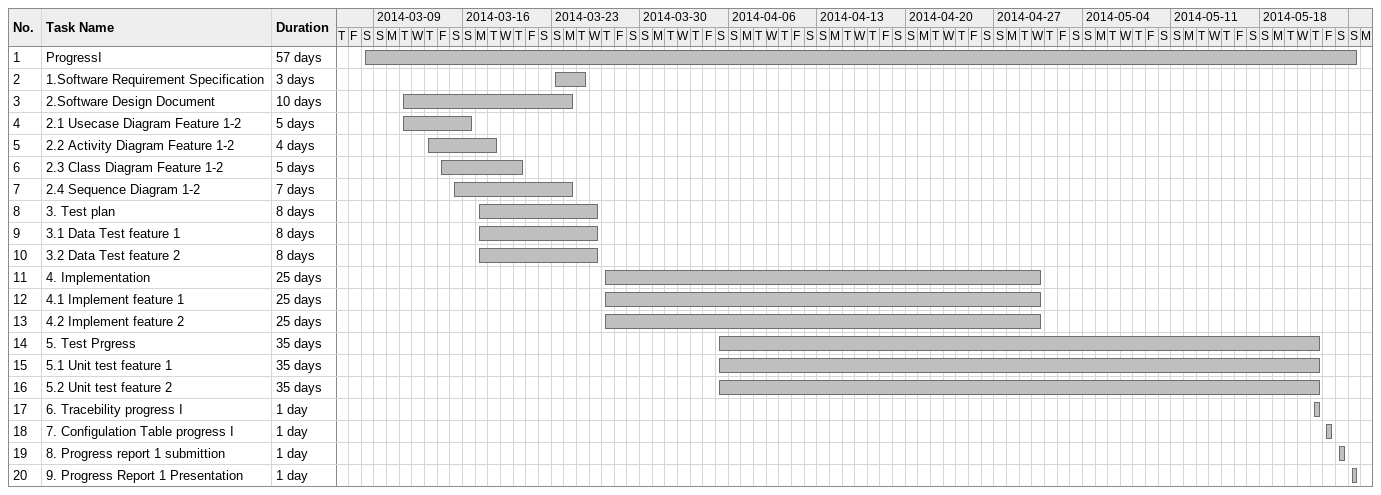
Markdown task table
| ID | Task | Duration | Start | Finish |
|---|---|---|---|---|
| 1 | ProgressI | 57d | 2014-03-08 | 2014-05-25 |
| 2 | 1.Software Requirement Specification | 3d | 2014-03-23 | 2014-03-25 |
| 3 | 2.Software Design Document | 10d | 2014-03-11 | 2014-03-24 |
| 4 | 2.1 Usecase Diagram Feature 1-2 | 5d | 2014-03-11 | 2014-03-16 |
| 5 | 2.2 Activity Diagram Feature 1-2 | 4d | 2014-03-13 | 2014-03-18 |
| 6 | 2.3 Class Diagram Feature 1-2 | 5d | 2014-03-14 | 2014-03-20 |
| 7 | 2.4 Sequence Diagram 1-2 | 7d | 2014-03-15 | 2014-03-24 |
| 8 | 3. Test plan | 8d | 2014-03-17 | 2014-03-26 |
| 9 | 3.1 Data Test feature 1 | 8d | 2014-03-17 | 2014-03-26 |
| 10 | 3.2 Data Test feature 2 | 8d | 2014-03-17 | 2014-03-26 |
| 11 | 4. Implementation | 25d | 2014-03-27 | 2014-04-30 |
| 12 | 4.1 Implement feature 1 | 25d | 2014-03-27 | 2014-04-30 |
| 13 | 4.2 Implement feature 2 | 25d | 2014-03-27 | 2014-04-30 |
| 14 | 5. Test Prgress | 35d | 2014-04-05 | 2014-05-22 |
| 15 | 5.1 Unit test feature 1 | 35d | 2014-04-05 | 2014-05-22 |
| 16 | 5.2 Unit test feature 2 | 35d | 2014-04-05 | 2014-05-22 |
| 17 | 6. Tracebility progress I | 1d | 2014-05-22 | 2014-05-22 |
| 18 | 7. Configulation Table progress I | 1d | 2014-05-23 | 2014-05-23 |
| 19 | 8. Progress report 1 submittion | 1d | 2014-05-24 | 2014-05-24 |
| 20 | 9. Progress Report 1 Presentation | 1d | 2014-05-25 | 2014-05-25 |
